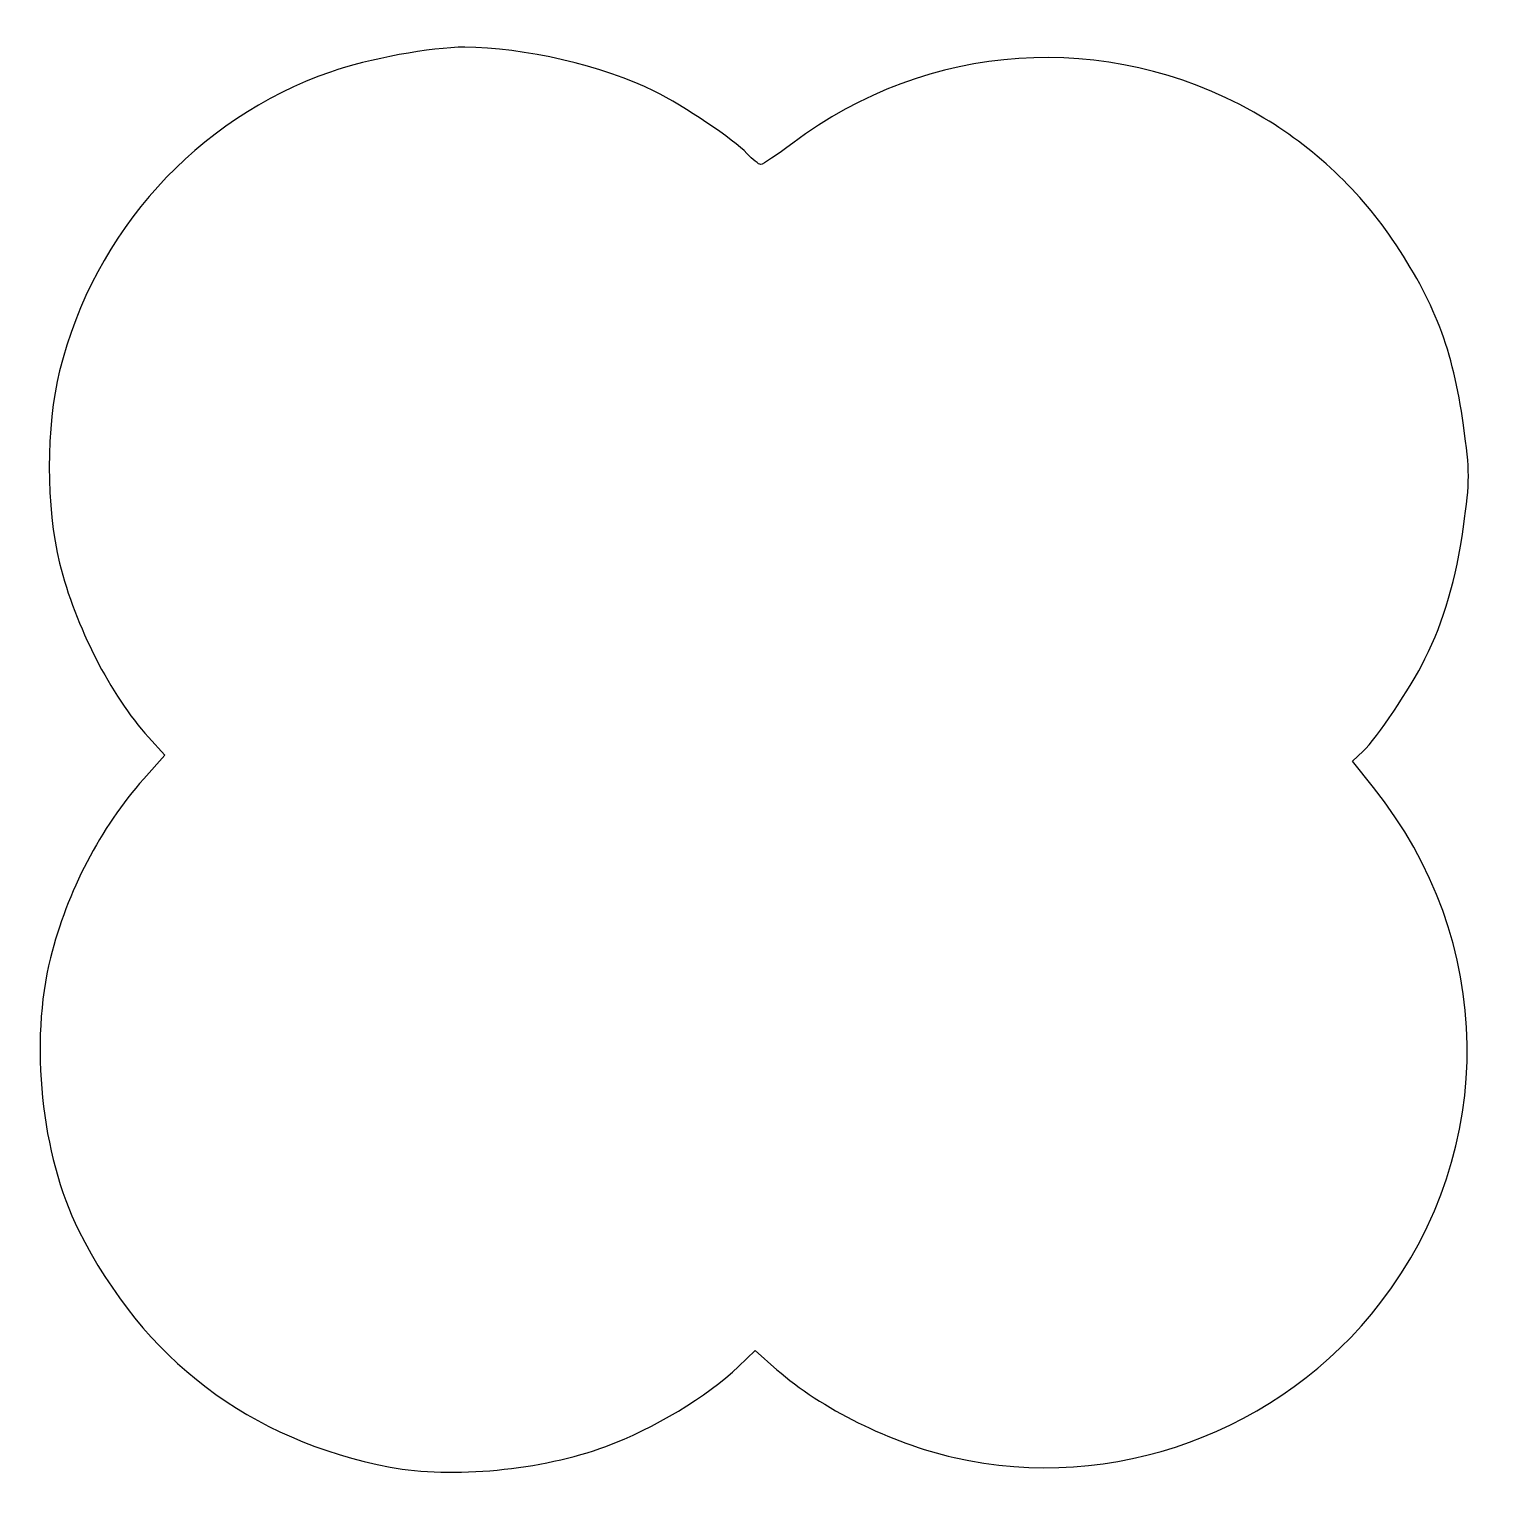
# Model space of a CAD drawing. Header units: centimetres. Extents: x -4.2 to 4.41, y -4.36 to 4.22.
import ezdxf

# ---------------------------------------------------------------- set-up
doc = ezdxf.new("R2010")
doc.units = ezdxf.units.CM
doc.header["$MEASUREMENT"] = 0
doc.layers.add('Layer 1', color=7, linetype='Continuous')

msp = doc.modelspace()

# ---------------------------------------------------------------- linework, layer by layer
at = {"layer": 'Layer 1'}
msp.add_open_spline([(-2.08978, -4.20783), (-2.91295, -4.05117), (-3.53566, -3.57774), (-3.91542, -2.81988), (-3.91542, -2.81988), (-4.13585, -2.37997), (-4.20412, -1.71813), (-4.08021, -1.22234), (-4.08021, -1.22234), (-3.98376, -0.8364), (-3.78723, -0.45914), (-3.53425, -0.1743), (-3.53425, -0.1743), (-3.53425, -0.1743), (-3.41086, -0.03538), (-3.41086, -0.03538), (-3.41086, -0.03538), (-3.41086, -0.03538), (-3.50589, 0.06981), (-3.50589, 0.06981), (-3.50589, 0.06981), (-3.72857, 0.31629), (-3.93508, 0.72055), (-4.02707, 1.09005), (-4.02707, 1.09005), (-4.10804, 1.41527), (-4.10804, 1.89202), (-4.02707, 2.21724), (-4.02707, 2.21724), (-3.8239, 3.03334), (-3.22495, 3.69425), (-2.44001, 3.96849), (-2.44001, 3.96849), (-2.21848, 4.04589), (-1.84889, 4.11427), (-1.65209, 4.11427), (-1.65209, 4.11427), (-1.31322, 4.11427), (-0.83449, 4.00308), (-0.5424, 3.85652), (-0.5424, 3.85652), (-0.36678, 3.7684), (-0.07505, 3.57238), (0.00108, 3.49135), (0.00108, 3.49135), (0.03466, 3.4556), (0.07134, 3.42635), (0.08259, 3.42635), (0.08259, 3.42635), (0.09383, 3.42635), (0.17808, 3.48298), (0.2698, 3.5522), (0.2698, 3.5522), (1.05929, 4.14797), (2.11042, 4.21857), (2.97181, 3.73366), (2.97181, 3.73366), (3.29224, 3.55328), (3.57949, 3.28982), (3.78284, 2.98979), (3.78284, 2.98979), (4.03094, 2.62375), (4.13773, 2.34476), (4.20062, 1.89839), (4.20062, 1.89839), (4.2389, 1.6267), (4.2389, 1.57476), (4.20062, 1.30307), (4.20062, 1.30307), (4.15706, 0.99392), (4.08755, 0.75548), (3.97499, 0.52917), (3.97499, 0.52917), (3.88934, 0.35693), (3.69241, 0.06272), (3.61259, -0.01227), (3.61259, -0.01227), (3.61259, -0.01227), (3.54977, -0.07128), (3.54977, -0.07128), (3.54977, -0.07128), (3.54977, -0.07128), (3.67327, -0.22504), (3.67327, -0.22504), (3.67327, -0.22504), (4.3888, -1.1159), (4.4066, -2.34547), (3.71693, -3.24175), (3.71693, -3.24175), (3.1291, -4.00568), (2.14561, -4.36334), (1.21489, -4.15165), (1.21489, -4.15165), (0.84554, -4.06765), (0.43424, -3.8637), (0.17691, -3.63695), (0.17691, -3.63695), (0.17691, -3.63695), (0.04955, -3.52473), (0.04955, -3.52473), (0.04955, -3.52473), (0.04955, -3.52473), (-0.04798, -3.6179), (-0.04798, -3.6179), (-0.04798, -3.6179), (-0.23209, -3.79376), (-0.54528, -3.98262), (-0.8256, -4.08681), (-0.8256, -4.08681), (-1.19951, -4.22579), (-1.72907, -4.27648), (-2.08978, -4.20783)], degree=3, knots=[0, 0, 0, 0, 0.0344828, 0.0344828, 0.0344828, 0.0344828, 0.0689655, 0.0689655, 0.0689655, 0.0689655, 0.1034483, 0.1034483, 0.1034483, 0.1034483, 0.137931, 0.137931, 0.137931, 0.137931, 0.1724138, 0.1724138, 0.1724138, 0.1724138, 0.2068966, 0.2068966, 0.2068966, 0.2068966, 0.2413793, 0.2413793, 0.2413793, 0.2413793, 0.2758621, 0.2758621, 0.2758621, 0.2758621, 0.3103448, 0.3103448, 0.3103448, 0.3103448, 0.3448276, 0.3448276, 0.3448276, 0.3448276, 0.3793103, 0.3793103, 0.3793103, 0.3793103, 0.4137931, 0.4137931, 0.4137931, 0.4137931, 0.4482759, 0.4482759, 0.4482759, 0.4482759, 0.4827586, 0.4827586, 0.4827586, 0.4827586, 0.5172414, 0.5172414, 0.5172414, 0.5172414, 0.5517241, 0.5517241, 0.5517241, 0.5517241, 0.5862069, 0.5862069, 0.5862069, 0.5862069, 0.6206897, 0.6206897, 0.6206897, 0.6206897, 0.6551724, 0.6551724, 0.6551724, 0.6551724, 0.6896552, 0.6896552, 0.6896552, 0.6896552, 0.7241379, 0.7241379, 0.7241379, 0.7241379, 0.7586207, 0.7586207, 0.7586207, 0.7586207, 0.7931034, 0.7931034, 0.7931034, 0.7931034, 0.8275862, 0.8275862, 0.8275862, 0.8275862, 0.862069, 0.862069, 0.862069, 0.862069, 0.8965517, 0.8965517, 0.8965517, 0.8965517, 0.9310345, 0.9310345, 0.9310345, 0.9310345, 1, 1, 1, 1], dxfattribs=at)

doc.saveas('drawing.dxf')
